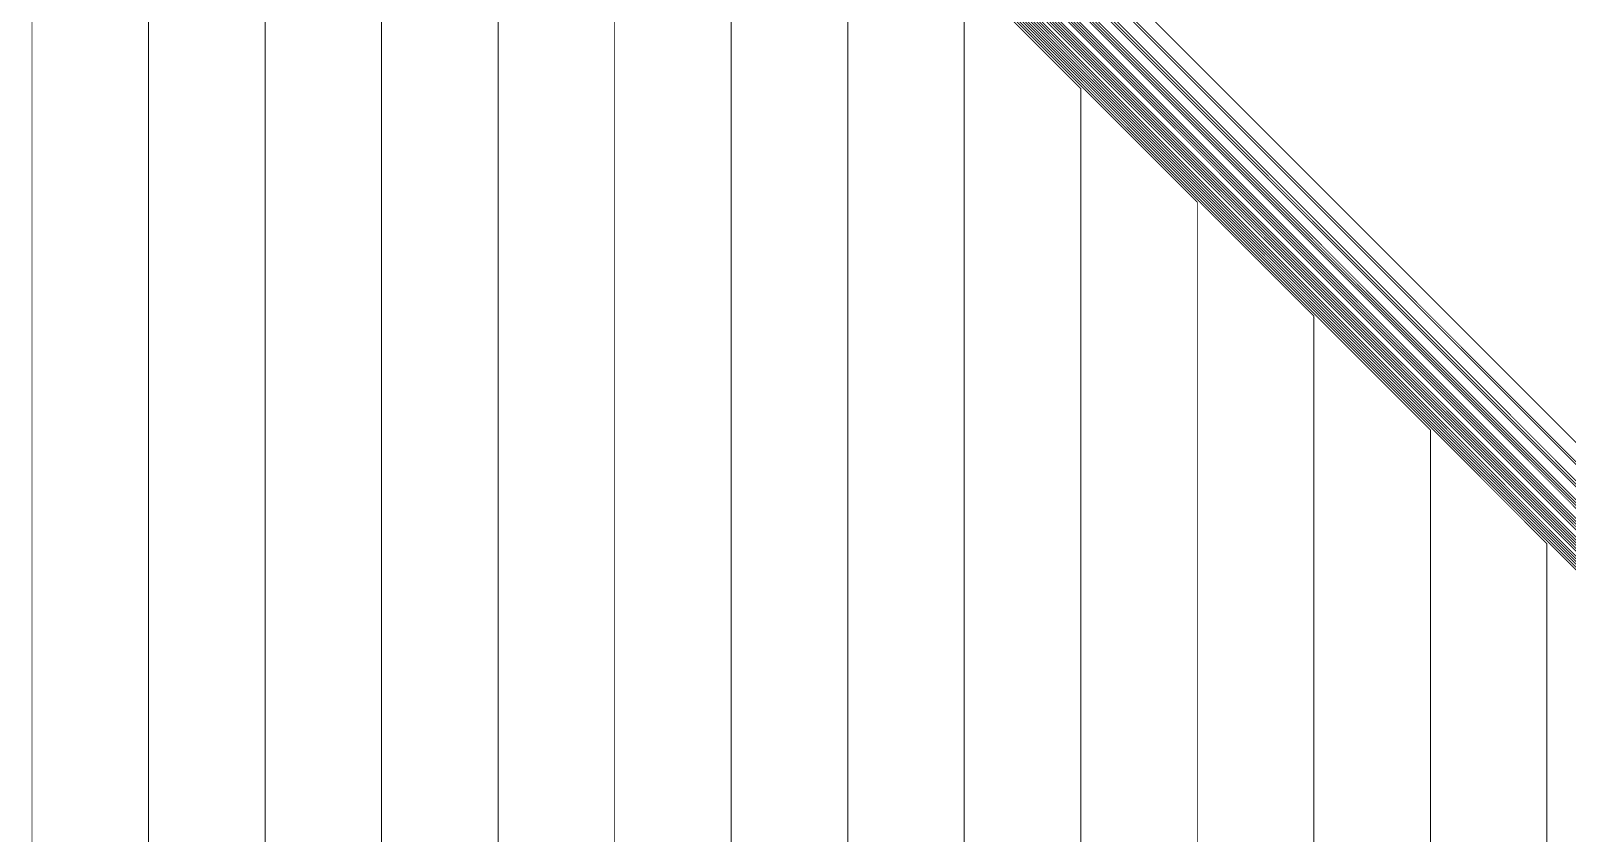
# Model space of a CAD drawing. Header units: inches. Extents: x 0 to 565, y 0 to 565.
# Drawn here: x 282.4 to 364.8, y 158.1 to 201.1 of the extents above; entities that cross this region are included whole.
import ezdxf

# ---------------------------------------------------------------- set-up
doc = ezdxf.new("R2010")
doc.units = ezdxf.units.IN

msp = doc.modelspace()

# ---------------------------------------------------------------- linework, layer by layer
at = {"const_width": 0.05}
for points in [[(281.922, 254.828), (338.75, 198)], [(282.022, 254.878), (345, 191.9)], [(282.122, 254.928), (351.25, 185.8)], [(282.222, 254.978), (357.5, 179.7)], [(282.644, 254.706), (363.75, 173.6)], [(282.744, 254.756), (370, 167.5)], [(282.844, 254.806), (376.25, 161.4)], [(282.944, 254.856), (382.5, 155.3)], [(283.044, 254.906), (388.75, 149.2)], [(283.144, 254.956), (395, 143.1)], [(283.244, 255), (401.25, 136.994)], [(283.767, 254.733), (407.5, 131)], [(283.867, 254.783), (413.75, 124.9)], [(283.967, 254.833), (420, 118.8)], [(284.067, 254.883), (426.25, 112.7)], [(284.167, 254.933), (432.5, 106.6)], [(284.267, 254.983), (438.75, 100.5)], [(284.889, 254.761), (445, 94.65)], [(284.989, 254.811), (451.25, 88.55)], [(285.089, 254.861), (457.5, 82.45)], [(285.189, 254.911), (463.75, 76.35)], [(285.289, 254.961), (470, 70.25)], [(285.961, 254.839), (476.25, 64.55)], [(286.061, 254.889), (482.5, 58.45)], [(286.161, 254.939), (488.75, 52.35)], [(286.261, 255), (495, 46.261)], [(287.083, 254.867), (501.25, 40.7)], [(287.183, 254.917), (507.5, 34.6)], [(287.283, 255), (513.75, 28.533)], [(288.206, 254.944), (520, 23.15)], [(288.306, 254.994), (526.25, 17.05)], [(289.328, 255), (532.5, 11.828)], [(282.5, 7.75), (282.5, 252.9)], [(288.75, 15.1), (288.75, 246.8)], [(295, 8.5), (295, 240.7)], [(301.25, 15.2), (301.25, 234.6)], [(307.5, 8.5), (307.5, 228.5)], [(313.75, 14.5), (313.75, 222.4)], [(320, 8.2), (320, 216.3)], [(326.25, 15.25), (326.25, 210.2)], [(332.5, 8.75), (332.5, 204.1)], [(338.75, 15.45), (338.75, 198)], [(345, 7.7), (345, 191.9)], [(351.25, 15.35), (351.25, 185.8)], [(357.5, 8.55), (357.5, 179.7)], [(363.75, 14.95), (363.75, 173.6)]]:
    msp.add_lwpolyline(points, dxfattribs=at)
at = {"const_width": 0.025}
for points in [[(338.738, 198, 1), (338.763, 198, 1)], [(338.738, 198, 1), (338.763, 198, 1)], [(344.988, 191.9, 1), (345.013, 191.9, 1)], [(344.988, 191.9, 1), (345.013, 191.9, 1)], [(351.238, 185.8, 1), (351.263, 185.8, 1)], [(351.238, 185.8, 1), (351.263, 185.8, 1)], [(357.487, 179.7, 1), (357.512, 179.7, 1)], [(357.487, 179.7, 1), (357.512, 179.7, 1)], [(363.737, 173.6, 1), (363.762, 173.6, 1)], [(363.737, 173.6, 1), (363.762, 173.6, 1)]]:
    msp.add_lwpolyline(points, format="xyb", close=True, dxfattribs=at)

doc.saveas('drawing.dxf')
